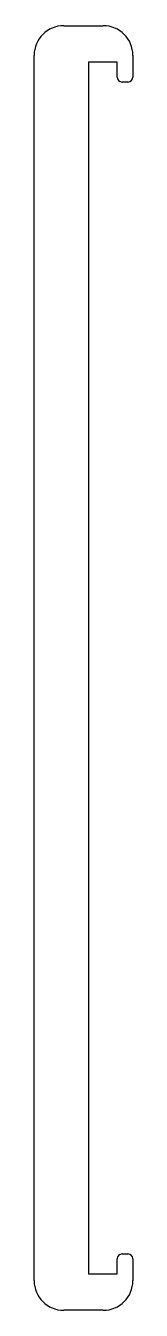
# Model space of a CAD drawing. Extents: x 5 to 15, y 3 to 133.
import ezdxf

# ---------------------------------------------------------------- set-up
doc = ezdxf.new("R2010")
doc.units = 0
doc.layers.get('0').update_dxf_attribs({"linetype": 'CONTINUOUS'})

msp = doc.modelspace()

# ---------------------------------------------------------------- linework, layer by layer
for p, q in [((8.08, 133.18), (12.08, 133.18)), ((5.08, 6.18), (5.08, 130.18)), ((15.08, 130.18), (15.08, 127.98)), ((10.58, 129.48), (10.58, 6.88)), ((13.48, 129.48), (10.58, 129.48)), ((13.48, 127.98), (13.48, 129.48)), ((14.58, 127.48), (13.98, 127.48)), ((13.48, 6.88), (13.48, 8.38)), ((13.98, 8.88), (14.58, 8.88)), ((15.08, 8.38), (15.08, 6.18)), ((10.58, 6.88), (13.48, 6.88)), ((12.08, 3.18), (8.08, 3.18))]:
    msp.add_line(p, q)
for centre, radius, start, end in [((8.08, 130.18), 3, 90, 180), ((12.08, 130.18), 3, 360, 90), ((13.98, 127.98), 0.5, 180, 270), ((14.58, 127.98), 0.5, 270, 0), ((13.98, 8.38), 0.5, 90, 180), ((14.58, 8.38), 0.5, 0, 90), ((8.08, 6.18), 3, 180, 270), ((12.08, 6.18), 3, 270, 0)]:
    msp.add_arc(centre, radius, start, end)

doc.saveas('drawing.dxf')
